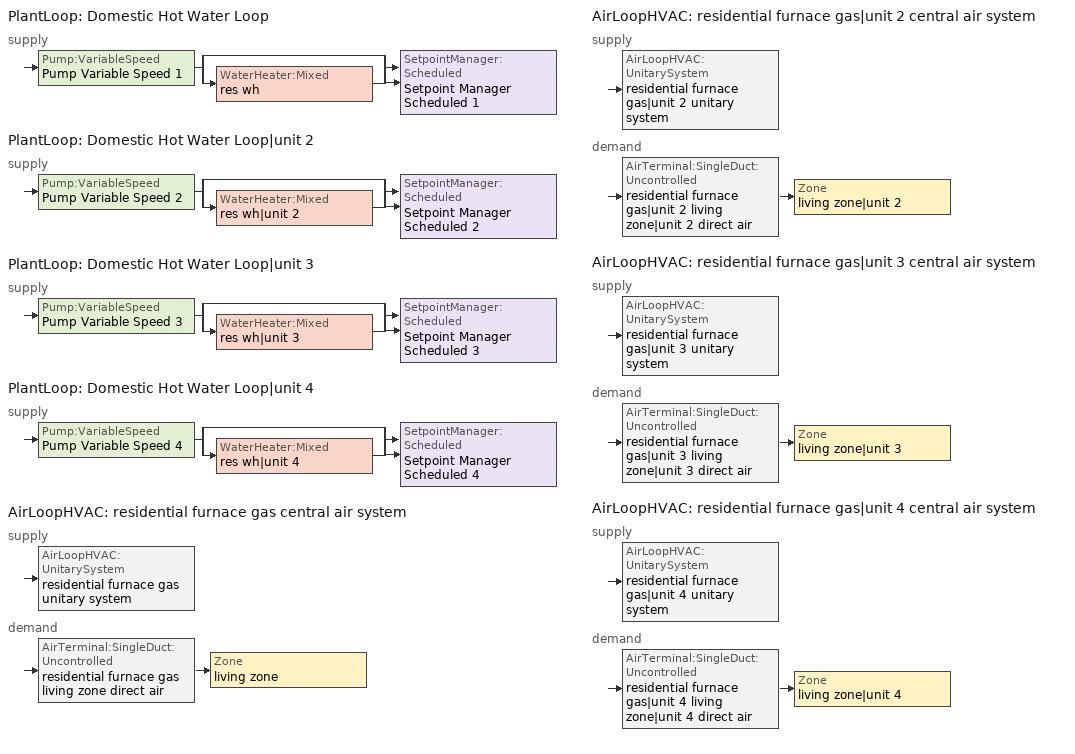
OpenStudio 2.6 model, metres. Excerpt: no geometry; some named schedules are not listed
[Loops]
PlantLoop 'Domestic Hot Water Loop'
 supply: Pump:VariableSpeed 'Pump Variable Speed 1' > split
  | bypass
  | WaterHeater:Mixed 'res wh'
  join > SetpointManager:Scheduled 'Setpoint Manager Scheduled 1'
PlantLoop 'Domestic Hot Water Loop|unit 2'
 supply: Pump:VariableSpeed 'Pump Variable Speed 2' > split
  | bypass
  | WaterHeater:Mixed 'res wh|unit 2'
  join > SetpointManager:Scheduled 'Setpoint Manager Scheduled 2'
PlantLoop 'Domestic Hot Water Loop|unit 3'
 supply: Pump:VariableSpeed 'Pump Variable Speed 3' > split
  | bypass
  | WaterHeater:Mixed 'res wh|unit 3'
  join > SetpointManager:Scheduled 'Setpoint Manager Scheduled 3'
PlantLoop 'Domestic Hot Water Loop|unit 4'
 supply: Pump:VariableSpeed 'Pump Variable Speed 4' > split
  | bypass
  | WaterHeater:Mixed 'res wh|unit 4'
  join > SetpointManager:Scheduled 'Setpoint Manager Scheduled 4'
AirLoopHVAC 'residential furnace gas central air system'
 supply: AirLoopHVAC:UnitarySystem 'residential furnace gas unitary system'
 demand: AirTerminal:SingleDuct:Uncontrolled 'residential furnace gas living zone direct air' > Zone 'living zone'
AirLoopHVAC 'residential furnace gas|unit 2 central air system'
 supply: AirLoopHVAC:UnitarySystem 'residential furnace gas|unit 2 unitary system'
 demand: AirTerminal:SingleDuct:Uncontrolled 'residential furnace gas|unit 2 living zone|unit 2 direct air' > Zone 'living zone|unit 2'
AirLoopHVAC 'residential furnace gas|unit 3 central air system'
 supply: AirLoopHVAC:UnitarySystem 'residential furnace gas|unit 3 unitary system'
 demand: AirTerminal:SingleDuct:Uncontrolled 'residential furnace gas|unit 3 living zone|unit 3 direct air' > Zone 'living zone|unit 3'
AirLoopHVAC 'residential furnace gas|unit 4 central air system'
 supply: AirLoopHVAC:UnitarySystem 'residential furnace gas|unit 4 unitary system'
 demand: AirTerminal:SingleDuct:Uncontrolled 'residential furnace gas|unit 4 living zone|unit 4 direct air' > Zone 'living zone|unit 4'
[Sizing:Zone] Zone Cooling Design Supply Air Temperature Input Method=SupplyAirTemperature; Zone Cooling Design Supply Air Temperature {C}=14; Zone Cooling Design Supply Air Temperature Difference {deltaC}=11.11; Zone Heating Design Supply Air Temperature Input Method=SupplyAirTemperature; Zone Heating Design Supply Air Temperature {C}=40; Zone Heating Design Supply Air Temperature Difference {deltaC}=11.11; Zone Cooling Design Supply Air Humidity Ratio {kg-H2O/kg-air}=0.0085; Zone Heating Design Supply Air Humidity Ratio {kg-H2O/kg-air}=0.008; Cooling Design Air Flow Method=DesignDay; Heating Design Air Flow Method=DesignDay; Account for Dedicated Outdoor Air System=No; Dedicated Outdoor Air System Control Strategy=NeutralSupplyAir; Dedicated Outdoor Air Low Setpoint Temperature for Design {C}=autosize; Dedicated Outdoor Air High Setpoint Temperature for Design {C}=autosize
living zone; living zone|unit 2; living zone|unit 3; living zone|unit 4; unfinished basement zone; unfinished attic zone; res ds_1 ret air zone; res ds_2 ret air zone; res ds_3 ret air zone; res ds_4 ret air zone
[Zone equipment]
living zone: residential room ac zone ptac, residential furnace gas living zone direct air
living zone|unit 2: residential room ac|unit 2 zone ptac, residential furnace gas|unit 2 living zone|unit 2 direct air
living zone|unit 3: residential room ac|unit 3 zone ptac, residential furnace gas|unit 3 living zone|unit 3 direct air
living zone|unit 4: residential room ac|unit 4 zone ptac, residential furnace gas|unit 4 living zone|unit 4 direct air
[PlantLoop] Glycol Concentration=0; Maximum Loop Flow Rate {m3/s}=0.01; Plant Loop Volume {m3}=0.003; Load Distribution Scheme=Optimal
Domestic Hot Water Loop; Domestic Hot Water Loop|unit 2; Domestic Hot Water Loop|unit 3; Domestic Hot Water Loop|unit 4
[Sizing:Plant] Loop Type=Heating; Design Loop Exit Temperature {C}=52.6667; Loop Design Temperature Difference {deltaC}=5.55556; Sizing Option=NonCoincident; Zone Timesteps in Averaging Window=1; Coincident Sizing Factor Mode=None
Domestic Hot Water Loop; Domestic Hot Water Loop|unit 2; Domestic Hot Water Loop|unit 3; Domestic Hot Water Loop|unit 4
[Pump:VariableSpeed] Rated Flow Rate {m3/s}=0.01; Rated Pump Head {Pa}=1; Rated Power Consumption {W}=0; Motor Efficiency=1; Fraction of Motor Inefficiencies to Fluid Stream=0; Coefficient 1 of the Part Load Performance Curve=0; Coefficient 2 of the Part Load Performance Curve=1; Coefficient 3 of the Part Load Performance Curve=0; Coefficient 4 of the Part Load Performance Curve=0; Pump Control Type=Intermittent; Skin Loss Radiative Fraction=0.5; Design Power Sizing Method=PowerPerFlowPerPressure; Design Electric Power per Unit Flow Rate {W/(m3/s)}=348701.1; Design Shaft Power per Unit Flow Rate per Unit Head {W-s/m3-Pa}=1.28205; Design Minimum Flow Rate Fraction=0
Pump Variable Speed 1; Pump Variable Speed 2; Pump Variable Speed 3; Pump Variable Speed 4
[SetpointManager:Scheduled] Control Variable=Temperature
Name | Schedule
Setpoint Manager Scheduled 1 | dhw temp
Setpoint Manager Scheduled 2 | dhw temp 1
Setpoint Manager Scheduled 3 | dhw temp 2
Setpoint Manager Scheduled 4 | dhw temp 3
[WaterHeater:Mixed] Tank Volume {m3}=0.107884; Deadband Temperature Difference {deltaC}=2; Maximum Temperature Limit {C}=99; Heater Control Type=Cycle; Heater Maximum Capacity {W}=11722.8; Heater Minimum Capacity {W}=0; Heater Fuel Type=NaturalGas; Heater Thermal Efficiency=0.773298; Off Cycle Parasitic Fuel Consumption Rate {W}=0; Off Cycle Parasitic Fuel Type=Electricity; Off Cycle Parasitic Heat Fraction to Tank=0; On Cycle Parasitic Fuel Consumption Rate {W}=0; On Cycle Parasitic Fuel Type=Electricity; On Cycle Parasitic Heat Fraction to Tank=0; Ambient Temperature Indicator=ThermalZone; Ambient Temperature Thermal Zone=unfinished basement zone; Off Cycle Loss Coefficient to Ambient Temperature {W/K}=4.15693; Off Cycle Loss Fraction to Thermal Zone=0.64; On Cycle Loss Coefficient to Ambient Temperature {W/K}=4.15693; On Cycle Loss Fraction to Thermal Zone=1; Use Side Effectiveness=1; Source Side Effectiveness=1; Use Side Design Flow Rate {m3/s}=autosize; Source Side Design Flow Rate {m3/s}=autosize; Indirect Water Heating Recovery Time {hr}=1.5; Source Side Flow Control Mode=IndirectHeatPrimarySetpoint
Name | Setpoint Temperature Schedule
res wh | WH Setpoint Temp
res wh|unit 2 | WH Setpoint Temp 1
res wh|unit 3 | WH Setpoint Temp 2
res wh|unit 4 | WH Setpoint Temp 3
[Coil:Cooling:DX:SingleSpeed] Availability Schedule=residential cooling season; Rated Total Cooling Capacity {W}=10550.6; Rated Sensible Heat Ratio=0.65; Rated COP {W/W}=2.4911; Rated Air Flow Rate {m3/s}=0.441743; Rated Evaporator Fan Power Per Volume Flow Rate {W/(m3/s)}=773.3; Condenser Type=AirCooled; Evaporative Condenser Effectiveness=0.9; Evaporative Condenser Air Flow Rate {m3/s}=Autosize; Evaporative Condenser Pump Rated Power Consumption {W}=Autosize; Crankcase Heater Capacity {W}=0; Maximum Outdoor Dry-Bulb Temperature for Crankcase Heater Operation {C}=10; Basin Heater Capacity {W/K}=0; Basin Heater Setpoint Temperature {C}=2
Name | Total Cooling Capacity Function of Temperature Curve | Total Cooling Capacity Function of Flow Fraction Curve | Energy Input Ratio Function of Temperature Curve | Energy Input Ratio Function of Flow Fraction Curve | Part Load Fraction Correlation Curve
residential room ac cooling coil | RoomAC-Cap-fT | RoomAC-Cap-fFF | RoomAC-EIR-fT | RoomAC-EIR-fFF | RoomAC-PLF-fPLR
residential room ac|unit 2 cooling coil | RoomAC-Cap-fT 1 | RoomAC-Cap-fFF 1 | RoomAC-EIR-fT 1 | RoomAC-EIR-fFF 1 | RoomAC-PLF-fPLR 1
residential room ac|unit 3 cooling coil | RoomAC-Cap-fT 2 | RoomAC-Cap-fFF 2 | RoomAC-EIR-fT 2 | RoomAC-EIR-fFF 2 | RoomAC-PLF-fPLR 2
residential room ac|unit 4 cooling coil | RoomAC-Cap-fT 3 | RoomAC-Cap-fFF 3 | RoomAC-EIR-fT 3 | RoomAC-EIR-fFF 3 | RoomAC-PLF-fPLR 3
[Fan:OnOff] Availability Schedule=Always On Discrete; Motor Efficiency=1
Name | Fan Efficiency | Pressure Rise {Pa} | Maximum Flow Rate {m3/s} | Motor In Airstream Fraction | Fan Power Ratio Function of Speed Ratio Curve | Fan Efficiency Ratio Function of Speed Ratio Curve
residential room ac supply fan | 1 | 0 | 0.0744628 | 0 | Fan On Off Power Curve | Fan On Off Efficiency Curve
residential room ac|unit 2 supply fan | 1 | 0 | 0.063755 | 0 | Fan On Off Power Curve 1 | Fan On Off Efficiency Curve 1
residential room ac|unit 3 supply fan | 1 | 0 | 0.063755 | 0 | Fan On Off Power Curve 2 | Fan On Off Efficiency Curve 2
residential room ac|unit 4 supply fan | 1 | 0 | 0.0723669 | 0 | Fan On Off Power Curve 3 | Fan On Off Efficiency Curve 3
residential furnace gas supply fan | 0.117562 | 124.55 | 1.04205 | 1 | Fan On Off Power Curve 4 | Fan On Off Efficiency Curve 4
residential furnace gas|unit 2 supply fan | 0.117562 | 124.55 | 1.04205 | 1 | Fan On Off Power Curve 5 | Fan On Off Efficiency Curve 5
residential furnace gas|unit 3 supply fan | 0.117562 | 124.55 | 1.04205 | 1 | Fan On Off Power Curve 6 | Fan On Off Efficiency Curve 6
residential furnace gas|unit 4 supply fan | 0.117562 | 124.55 | 1.04205 | 1 | Fan On Off Power Curve 7 | Fan On Off Efficiency Curve 7
[Coil:Heating:Electric] Availability Schedule=Always Off Discrete; Nominal Capacity {W}=0
residential room ac always off heating coil; residential room ac|unit 2 always off heating coil; residential room ac|unit 3 always off heating coil; residential room ac|unit 4 always off heating coil
[ZoneHVAC:PackagedTerminalAirConditioner] Availability Schedule=Always On Discrete; Supply Air Flow Rate During Heating Operation {m3/s}=1e-005; Supply Air Flow Rate When No Cooling or Heating is Needed {m3/s}=0; Outdoor Air Flow Rate During Cooling Operation {m3/s}=0; Outdoor Air Flow Rate During Heating Operation {m3/s}=0; Outdoor Air Flow Rate When No Cooling or Heating is Needed {m3/s}=0; Fan Placement=DrawThrough; Supply Air Fan Operating Mode Schedule=Always Off Discrete
Name | Supply Air Flow Rate During Cooling Operation {m3/s} | Supply Air Fan | Heating Coil | Cooling Coil
residential room ac zone ptac | 0.0744628 | residential room ac supply fan | residential room ac always off heating coil | residential room ac cooling coil
residential room ac|unit 2 zone ptac | 0.063755 | residential room ac|unit 2 supply fan | residential room ac|unit 2 always off heating coil | residential room ac|unit 2 cooling coil
residential room ac|unit 3 zone ptac | 0.063755 | residential room ac|unit 3 supply fan | residential room ac|unit 3 always off heating coil | residential room ac|unit 3 cooling coil
residential room ac|unit 4 zone ptac | 0.0723669 | residential room ac|unit 4 supply fan | residential room ac|unit 4 always off heating coil | residential room ac|unit 4 cooling coil
[Coil:Heating:Gas] Availability Schedule=residential heating season; Gas Burner Efficiency=0.8; Nominal Capacity {W}=29307.1; Parasitic Electric Load {W}=0; Parasitic Gas Load {W}=0; Fuel Type=NaturalGas
residential furnace gas heating coil; residential furnace gas|unit 2 heating coil; residential furnace gas|unit 3 heating coil; residential furnace gas|unit 4 heating coil
[AirLoopHVAC:UnitarySystem] Control Type=Load; Dehumidification Control Type=None; Availability Schedule=Always On Discrete; Fan Placement=BlowThrough; Supply Air Fan Operating Mode Schedule=Always Off Discrete; DX Heating Coil Sizing Ratio=1; Use DOAS DX Cooling Coil=No; DOAS DX Cooling Coil Leaving Minimum Air Temperature {C}=2; Latent Load Control=SensibleOnlyLoadControl; Supply Air Flow Rate Method During Cooling Operation=SupplyAirFlowRate; Supply Air Flow Rate During Cooling Operation {m3/s}=1e-005; Supply Air Flow Rate Method During Heating Operation=SupplyAirFlowRate; Supply Air Flow Rate During Heating Operation {m3/s}=1.04204; Supply Air Flow Rate When No Cooling or Heating is Required {m3/s}=0; Maximum Supply Air Temperature {C}=48.8889; Maximum Outdoor Dry-Bulb Temperature for Supplemental Heater Operation {C}=21; Maximum Cycling Rate {cycles/hr}=2.5; Heat Pump Time Constant {s}=60; Fraction of On-Cycle Power Use=0.01; Heat Pump Fan Delay Time {s}=60; Ancilliary On-Cycle Electric Power {W}=0; Ancilliary Off-Cycle Electric Power {W}=0
Name | Controlling Zone or Thermostat Location | Supply Fan | Heating Coil
residential furnace gas unitary system | living zone | residential furnace gas supply fan | residential furnace gas heating coil
residential furnace gas|unit 2 unitary system | living zone|unit 2 | residential furnace gas|unit 2 supply fan | residential furnace gas|unit 2 heating coil
residential furnace gas|unit 3 unitary system | living zone|unit 3 | residential furnace gas|unit 3 supply fan | residential furnace gas|unit 3 heating coil
residential furnace gas|unit 4 unitary system | living zone|unit 4 | residential furnace gas|unit 4 supply fan | residential furnace gas|unit 4 heating coil
[AirLoopHVAC] Availability Schedule=Always On Discrete; Design Supply Air Flow Rate {m3/s}=1.04204
residential furnace gas central air system; residential furnace gas|unit 2 central air system; residential furnace gas|unit 3 central air system; residential furnace gas|unit 4 central air system
[Sizing:System] Type of Load to Size On=Sensible; Design Outdoor Air Flow Rate {m3/s}=Autosize; Minimum System Air Flow Ratio=0.3; Preheat Design Temperature {C}=7; Preheat Design Humidity Ratio {kg-H2O/kg-Air}=0.008; Precool Design Temperature {C}=12.8; Precool Design Humidity Ratio {kg-H2O/kg-Air}=0.008; Central Cooling Design Supply Air Temperature {C}=12.8; Central Heating Design Supply Air Temperature {C}=16.7; Sizing Option=NonCoincident; 100% Outdoor Air in Cooling=Yes; 100% Outdoor Air in Heating=Yes; Central Cooling Design Supply Air Humidity Ratio {kg-H2O/kg-Air}=0.0085; Central Heating Design Supply Air Humidity Ratio {kg-H2O/kg-Air}=0.008; Cooling Design Air Flow Method=DesignDay; Cooling Design Air Flow Rate {m3/s}=0; Heating Design Air Flow Method=DesignDay; Heating Design Air Flow Rate {m3/s}=0; System Outdoor Air Method=ZoneSum; Zone Maximum Outdoor Air Fraction=1; Cooling Supply Air Flow Rate Per Floor Area {m3/s-m2}=0.00996765; Cooling Fraction of Autosized Cooling Supply Air Flow Rate=1; Cooling Supply Air Flow Rate Per Unit Cooling Capacity {m3/s-W}=3.94755e-05; Heating Supply Air Flow Rate Per Floor Area {m3/s-m2}=0.00996765; Heating Fraction of Autosized Heating Supply Air Flow Rate=1; Heating Fraction of Autosized Cooling Supply Air Flow Rate=1; Heating Supply Air Flow Rate Per Unit Heating Capacity {m3/s-W}=3.15882e-05; Cooling Design Capacity Method=CoolingDesignCapacity; Cooling Design Capacity {W}=autosize; Cooling Design Capacity Per Floor Area {W/m2}=234.7; Fraction of Autosized Cooling Design Capacity=1; Heating Design Capacity Method=HeatingDesignCapacity; Heating Design Capacity {W}=autosize; Heating Design Capacity Per Floor Area {W/m2}=157; Fraction of Autosized Heating Design Capacity=1; Central Cooling Capacity Control Method=OnOff
residential furnace gas central air system; residential furnace gas|unit 2 central air system; residential furnace gas|unit 3 central air system; residential furnace gas|unit 4 central air system
[AirTerminal:SingleDuct:Uncontrolled] Availability Schedule=Always On Discrete; Maximum Air Flow Rate {m3/s}=1.04204
residential furnace gas living zone direct air; residential furnace gas|unit 2 living zone|unit 2 direct air; residential furnace gas|unit 3 living zone|unit 3 direct air; residential furnace gas|unit 4 living zone|unit 4 direct air
[EnergyManagementSystem:Sensor]
Name | Output Variable or Output Meter | Output Variable or Output Meter Index Key
res_nv_pb_s | Site Outdoor Air Barometric Pressure
res_af_vw_s | Site Wind Speed
res_nv_wt_s | Site Outdoor Air Humidity Ratio
res_af_1_tin_s | Zone Mean Air Temperature | living zone
res_af_1_tt_s | Zone Outdoor Air Drybulb Temperature | living zone
res_nv_1_nva_s | Schedule Value | res nv_1 avail schedule
res_nv_1_sp_s | Schedule Value | res nv_1 temp schedule
res_ds_1_win_s | Zone Mean Air Humidity Ratio | living zone
res_ds_1_ah_mfr_s | System Node Mass Flow Rate | Node 61
res_ds_1_fan_rtf_s | Fan Runtime Fraction | residential furnace gas supply fan
res_ds_1_ah_vfr_s | System Node Current Density Volume Flow Rate | Node 61
res_ds_1_ah_tt_s | System Node Temperature | Node 61
res_ds_1_ra_t_s | System Node Temperature | Node 64
res_ds_1_ah_wt_s | System Node Humidity Ratio | Node 61
res_ds_1_ra_w_s | System Node Humidity Ratio | Node 64
res_ds_1_ah_t_s; res_ds_2_ah_t_s; res_ds_3_ah_t_s; res_ds_4_ah_t_s | Zone Air Temperature | unfinished basement zone
res_ds_1_ah_w_s; res_ds_2_ah_w_s; res_ds_3_ah_w_s; res_ds_4_ah_w_s | Zone Mean Air Humidity Ratio | unfinished basement zone
res_infil_1_range_sch_s | Schedule Value | res mv_1 range exhaust schedule
res_infil_1_bath_sch_s | Schedule Value | res mv_1 bath exhaust schedule
res_infil_1_wh_sch_s; res_infil_2_wh_sch_s; res_infil_3_wh_sch_s; res_infil_4_wh_sch_s | Schedule Value | Always On Discrete
res_af_2_tin_s | Zone Mean Air Temperature | living zone|unit 2
res_af_2_tt_s | Zone Outdoor Air Drybulb Temperature | living zone|unit 2
res_nv_2_nva_s | Schedule Value | res nv_2 avail schedule
res_nv_2_sp_s | Schedule Value | res nv_2 temp schedule
res_ds_2_win_s | Zone Mean Air Humidity Ratio | living zone|unit 2
res_ds_2_ah_mfr_s | System Node Mass Flow Rate | Node 67
res_ds_2_fan_rtf_s | Fan Runtime Fraction | residential furnace gas|unit 2 supply fan
res_ds_2_ah_vfr_s | System Node Current Density Volume Flow Rate | Node 67
res_ds_2_ah_tt_s | System Node Temperature | Node 67
res_ds_2_ra_t_s | System Node Temperature | Node 70
res_ds_2_ah_wt_s | System Node Humidity Ratio | Node 67
res_ds_2_ra_w_s | System Node Humidity Ratio | Node 70
res_infil_2_range_sch_s | Schedule Value | res mv_2 range exhaust schedule
res_infil_2_bath_sch_s | Schedule Value | res mv_2 bath exhaust schedule
res_af_3_tin_s | Zone Mean Air Temperature | living zone|unit 3
res_af_3_tt_s | Zone Outdoor Air Drybulb Temperature | living zone|unit 3
res_nv_3_nva_s | Schedule Value | res nv_3 avail schedule
res_nv_3_sp_s | Schedule Value | res nv_3 temp schedule
res_ds_3_win_s | Zone Mean Air Humidity Ratio | living zone|unit 3
res_ds_3_ah_mfr_s | System Node Mass Flow Rate | Node 73
res_ds_3_fan_rtf_s | Fan Runtime Fraction | residential furnace gas|unit 3 supply fan
res_ds_3_ah_vfr_s | System Node Current Density Volume Flow Rate | Node 73
res_ds_3_ah_tt_s | System Node Temperature | Node 73
res_ds_3_ra_t_s | System Node Temperature | Node 76
res_ds_3_ah_wt_s | System Node Humidity Ratio | Node 73
res_ds_3_ra_w_s | System Node Humidity Ratio | Node 76
res_infil_3_range_sch_s | Schedule Value | res mv_3 range exhaust schedule
res_infil_3_bath_sch_s | Schedule Value | res mv_3 bath exhaust schedule
res_af_4_tin_s | Zone Mean Air Temperature | living zone|unit 4
res_af_4_tt_s | Zone Outdoor Air Drybulb Temperature | living zone|unit 4
res_nv_4_nva_s | Schedule Value | res nv_4 avail schedule
res_nv_4_sp_s | Schedule Value | res nv_4 temp schedule
res_ds_4_win_s | Zone Mean Air Humidity Ratio | living zone|unit 4
res_ds_4_ah_mfr_s | System Node Mass Flow Rate | Node 79
res_ds_4_fan_rtf_s | Fan Runtime Fraction | residential furnace gas|unit 4 supply fan
res_ds_4_ah_vfr_s | System Node Current Density Volume Flow Rate | Node 79
res_ds_4_ah_tt_s | System Node Temperature | Node 79
res_ds_4_ra_t_s | System Node Temperature | Node 82
res_ds_4_ah_wt_s | System Node Humidity Ratio | Node 79
res_ds_4_ra_w_s | System Node Humidity Ratio | Node 82
res_infil_4_range_sch_s | Schedule Value | res mv_4 range exhaust schedule
res_infil_4_bath_sch_s | Schedule Value | res mv_4 bath exhaust schedule
[EnergyManagementSystem:Actuator]
Name | Actuated Component | Actuated Component Type | Actuated Component Control Type
res_nv_1_flow_act | res nv_1 flow | Zone Infiltration | Air Exchange Flow Rate
res_ds_1_sup_s_lk_to_lv_equip_act | res ds_1 sup s lk to lv equip | OtherEquipment | Power Level
res_ds_1_sup_lat_lk_to_lv_equip_act | res ds_1 sup lat lk to lv equip | OtherEquipment | Power Level
res_ds_1_sup_d_cn_to_lv_equip_act | res ds_1 sup d cn to lv equip | OtherEquipment | Power Level
res_ds_1_sup_d_cn_to_ah_equip_act | res ds_1 sup d cn to ah equip | OtherEquipment | Power Level
res_ds_1_ret_d_cn_to_pl_equip_act | res ds_1 ret d cn to pl equip | OtherEquipment | Power Level
res_ds_1_ret_d_cn_to_ah_equip_act | res ds_1 ret d cn to ah equip | OtherEquipment | Power Level
res_ds_1_sup_s_lk_to_ah_equip_act | res ds_1 sup s lk to ah equip | OtherEquipment | Power Level
res_ds_1_sup_lat_lk_to_ah_equip_act | res ds_1 sup lat lk to ah equip | OtherEquipment | Power Level
res_ds_1_ret_s_lk_equip_act | res ds_1 ret s lk equip | OtherEquipment | Power Level
res_ds_1_ret_lat_lk_equip_act | res ds_1 ret lat lk equip | OtherEquipment | Power Level
res_ds_1_ah_to_liv_mix_act | res ds_1 ah to liv mix | ZoneMixing | Air Exchange Flow Rate
res_ds_1_liv_to_ah_mix_act | res ds_1 liv to ah mix | ZoneMixing | Air Exchange Flow Rate
res_infil_1_house_fan_act | res infil_1 house fan | ElectricEquipment | Electric Power Level
res_infil_1_range_fan_act | res infil_1 range fan | ElectricEquipment | Electric Power Level
res_infil_1_bath_fan_act | res infil_1 bath fan | ElectricEquipment | Electric Power Level
res_infil_1_flow_act | res infil_1 flow | Zone Infiltration | Air Exchange Flow Rate
res_nv_2_flow_act | res nv_2 flow | Zone Infiltration | Air Exchange Flow Rate
res_ds_2_sup_s_lk_to_lv_equip_act | res ds_2 sup s lk to lv equip | OtherEquipment | Power Level
res_ds_2_sup_lat_lk_to_lv_equip_act | res ds_2 sup lat lk to lv equip | OtherEquipment | Power Level
res_ds_2_sup_d_cn_to_lv_equip_act | res ds_2 sup d cn to lv equip | OtherEquipment | Power Level
res_ds_2_sup_d_cn_to_ah_equip_act | res ds_2 sup d cn to ah equip | OtherEquipment | Power Level
res_ds_2_ret_d_cn_to_pl_equip_act | res ds_2 ret d cn to pl equip | OtherEquipment | Power Level
res_ds_2_ret_d_cn_to_ah_equip_act | res ds_2 ret d cn to ah equip | OtherEquipment | Power Level
res_ds_2_sup_s_lk_to_ah_equip_act | res ds_2 sup s lk to ah equip | OtherEquipment | Power Level
res_ds_2_sup_lat_lk_to_ah_equip_act | res ds_2 sup lat lk to ah equip | OtherEquipment | Power Level
res_ds_2_ret_s_lk_equip_act | res ds_2 ret s lk equip | OtherEquipment | Power Level
res_ds_2_ret_lat_lk_equip_act | res ds_2 ret lat lk equip | OtherEquipment | Power Level
res_ds_2_ah_to_liv_mix_act | res ds_2 ah to liv mix | ZoneMixing | Air Exchange Flow Rate
res_ds_2_liv_to_ah_mix_act | res ds_2 liv to ah mix | ZoneMixing | Air Exchange Flow Rate
res_infil_2_house_fan_act | res infil_2 house fan | ElectricEquipment | Electric Power Level
res_infil_2_range_fan_act | res infil_2 range fan | ElectricEquipment | Electric Power Level
res_infil_2_bath_fan_act | res infil_2 bath fan | ElectricEquipment | Electric Power Level
res_infil_2_flow_act | res infil_2 flow | Zone Infiltration | Air Exchange Flow Rate
res_nv_3_flow_act | res nv_3 flow | Zone Infiltration | Air Exchange Flow Rate
res_ds_3_sup_s_lk_to_lv_equip_act | res ds_3 sup s lk to lv equip | OtherEquipment | Power Level
res_ds_3_sup_lat_lk_to_lv_equip_act | res ds_3 sup lat lk to lv equip | OtherEquipment | Power Level
res_ds_3_sup_d_cn_to_lv_equip_act | res ds_3 sup d cn to lv equip | OtherEquipment | Power Level
res_ds_3_sup_d_cn_to_ah_equip_act | res ds_3 sup d cn to ah equip | OtherEquipment | Power Level
res_ds_3_ret_d_cn_to_pl_equip_act | res ds_3 ret d cn to pl equip | OtherEquipment | Power Level
res_ds_3_ret_d_cn_to_ah_equip_act | res ds_3 ret d cn to ah equip | OtherEquipment | Power Level
res_ds_3_sup_s_lk_to_ah_equip_act | res ds_3 sup s lk to ah equip | OtherEquipment | Power Level
res_ds_3_sup_lat_lk_to_ah_equip_act | res ds_3 sup lat lk to ah equip | OtherEquipment | Power Level
res_ds_3_ret_s_lk_equip_act | res ds_3 ret s lk equip | OtherEquipment | Power Level
res_ds_3_ret_lat_lk_equip_act | res ds_3 ret lat lk equip | OtherEquipment | Power Level
res_ds_3_ah_to_liv_mix_act | res ds_3 ah to liv mix | ZoneMixing | Air Exchange Flow Rate
res_ds_3_liv_to_ah_mix_act | res ds_3 liv to ah mix | ZoneMixing | Air Exchange Flow Rate
res_infil_3_house_fan_act | res infil_3 house fan | ElectricEquipment | Electric Power Level
res_infil_3_range_fan_act | res infil_3 range fan | ElectricEquipment | Electric Power Level
res_infil_3_bath_fan_act | res infil_3 bath fan | ElectricEquipment | Electric Power Level
res_infil_3_flow_act | res infil_3 flow | Zone Infiltration | Air Exchange Flow Rate
res_nv_4_flow_act | res nv_4 flow | Zone Infiltration | Air Exchange Flow Rate
res_ds_4_sup_s_lk_to_lv_equip_act | res ds_4 sup s lk to lv equip | OtherEquipment | Power Level
res_ds_4_sup_lat_lk_to_lv_equip_act | res ds_4 sup lat lk to lv equip | OtherEquipment | Power Level
res_ds_4_sup_d_cn_to_lv_equip_act | res ds_4 sup d cn to lv equip | OtherEquipment | Power Level
res_ds_4_sup_d_cn_to_ah_equip_act | res ds_4 sup d cn to ah equip | OtherEquipment | Power Level
res_ds_4_ret_d_cn_to_pl_equip_act | res ds_4 ret d cn to pl equip | OtherEquipment | Power Level
res_ds_4_ret_d_cn_to_ah_equip_act | res ds_4 ret d cn to ah equip | OtherEquipment | Power Level
res_ds_4_sup_s_lk_to_ah_equip_act | res ds_4 sup s lk to ah equip | OtherEquipment | Power Level
res_ds_4_sup_lat_lk_to_ah_equip_act | res ds_4 sup lat lk to ah equip | OtherEquipment | Power Level
res_ds_4_ret_s_lk_equip_act | res ds_4 ret s lk equip | OtherEquipment | Power Level
res_ds_4_ret_lat_lk_equip_act | res ds_4 ret lat lk equip | OtherEquipment | Power Level
res_ds_4_ah_to_liv_mix_act | res ds_4 ah to liv mix | ZoneMixing | Air Exchange Flow Rate
res_ds_4_liv_to_ah_mix_act | res ds_4 liv to ah mix | ZoneMixing | Air Exchange Flow Rate
res_infil_4_house_fan_act | res infil_4 house fan | ElectricEquipment | Electric Power Level
res_infil_4_range_fan_act | res infil_4 range fan | ElectricEquipment | Electric Power Level
res_infil_4_bath_fan_act | res infil_4 bath fan | ElectricEquipment | Electric Power Level
res_infil_4_flow_act | res infil_4 flow | Zone Infiltration | Air Exchange Flow Rate
[EnergyManagementSystem:Program]
res_nv_1_program: Set Tdiff = res_af_1_tin_s-res_af_1_tt_s; Set dT = (@Abs Tdiff); Set pt = (@RhFnTdbWPb res_af_1_tt_s res_nv_wt_s res_nv_pb_s); Set NVA = 4584.793685048608; Set Cs = 0.00017926040778923255; Set Cw = 8.70903777141566e-05; Set MNV = 0.6292632575999998; Set MHR = 0.0115; Set MRH = 0.7; Set temp1 = (res_nv_1_nva_s*NVA); Set SGNV = temp1*((((Cs*dT)+(Cw*(res_af_vw_s^2)))^0.5)/1000); If (res_nv_wt_s<MHR) && (pt<MRH) && (res_af_1_tin_s>res_nv_1_sp_s); Set temp2 = (res_af_1_tin_s-res_nv_1_sp_s); Set NVadj1 = temp2/(res_af_1_tin_s-res_af_1_tt_s); Set NVadj2 = (@Min NVadj1 1); Set NVadj3 = (@Max NVadj2 0); Set NVadj = SGNV*NVadj3; Set res_nv_1_flow_act = (@Min NVadj MNV); Else; Set res_nv_1_flow_act = 0; EndIf
res_ds_1_program: Set res_ds_1_ah_mfr = res_ds_1_ah_mfr_s; Set res_ds_1_fan_rtf = res_ds_1_fan_rtf_s; Set res_ds_1_ah_vfr = res_ds_1_ah_vfr_s; Set res_ds_1_ah_tt = res_ds_1_ah_tt_s; Set res_ds_1_ah_wt = res_ds_1_ah_wt_s; Set res_ds_1_ra_t = res_ds_1_ra_t_s; Set res_ds_1_ra_w = res_ds_1_ra_w_s; Set res_ds_1_ah_t = res_ds_1_ah_t_s; Set res_ds_1_ah_w = res_ds_1_ah_w_s; Run res_ds_1_lk_subrout; Set res_ds_1_sup_s_lk_to_lv_equip_act = res_ds_1_sup_s_lk_to_lv; Set res_ds_1_sup_lat_lk_to_lv_equip_act = res_ds_1_sup_lat_lk_to_lv; Set res_ds_1_sup_d_cn_to_lv_equip_act = res_ds_1_sup_d_cn_to_lv; Set res_ds_1_sup_d_cn_to_ah_equip_act = res_ds_1_sup_d_cn_to_ah; Set res_ds_1_sup_s_lk_to_ah_equip_act = res_ds_1_sup_s_lk_to_ah; Set res_ds_1_sup_lat_lk_to_ah_equip_act = res_ds_1_sup_lat_lk_to_ah; Set res_ds_1_ret_s_lk_equip_act = res_ds_1_ret_s_lk; Set res_ds_1_ret_lat_lk_equip_act = res_ds_1_ret_lat_lk; Set res_ds_1_ret_d_cn_to_pl_equip_act = res_ds_1_ret_d_cn_to_pl; Set res_ds_1_ret_d_cn_to_ah_equip_act = res_ds_1_ret_d_cn_to_ah; Set res_ds_1_liv_to_ah_mix_act = res_ds_1_ah_to_liv; Set res_ds_1_liv_to_ah_mix_act = res_ds_1_liv_to_ah
res_infil_1_program: Set p_m = 0.14; Set p_s = 0.22; Set s_m = 270; Set s_s = 370; Set z_m = 9.99744; Set z_s = 4.8768; Set f_t = (((s_m/z_m)^p_m)*((z_s/s_s)^p_s)); Set Tdiff = res_af_1_tin_s-res_af_1_tt_s; Set dT = @Abs Tdiff; Set c = 0.0228; Set Cs = 0.0749; Set Cw = 0.1406; Set n = 0.67; Set sft = (f_t*0.5); Set temp1 = ((c*Cw)*((sft*res_af_vw_s)^(2*n)))^2; Set Qn = (((c*Cs*(dT^n))^2)+temp1)^0.5; Set Tdiff = res_af_1_tin_s-res_af_1_tt_s; Set dT = @Abs Tdiff; Set QWHV = res_infil_1_wh_sch_s*0.0165; Set Qrange = res_infil_1_range_sch_s*0.0472; Set Qdryer = 0.0; Set Qbath = res_infil_1_bath_sch_s*0.0354; Set QhpwhOut = 0; Set QhpwhIn = 0; Set QductsOut = res_ds_1_lk_ret_fan_equiv; Set QductsIn = res_ds_1_lk_sup_fan_equiv; Set Qout = QWHV+Qrange+Qbath+Qdryer+QhpwhOut+QductsOut; Set Qin = QhpwhIn+QductsIn; Set Qu = (@Abs (Qout-Qin)); Set Qb = (@Min Qout Qin); Set faneff_wh = 0.9438948864000002; Set res_infil_1_house_fan_act = (QWHV*300)/faneff_wh; Set faneff_sp = 0.4719474432000001; Set res_infil_1_range_fan_act = (Qrange*300)/faneff_sp; Set res_infil_1_bath_fan_act = (Qbath*300)/faneff_sp; Set Q_acctd_for_elsewhere = QhpwhOut+QhpwhIn+QductsOut+QductsIn; Set res_infil_1_flow_act = (((Qu^2)+(Qn^2))^0.5)-Q_acctd_for_elsewhere; Set res_infil_1_flow_act = (@Max res_infil_1_flow_act 0)
res_nv_2_program: Set Tdiff = res_af_2_tin_s-res_af_2_tt_s; Set dT = (@Abs Tdiff); Set pt = (@RhFnTdbWPb res_af_2_tt_s res_nv_wt_s res_nv_pb_s); Set NVA = 2337.1686753986064; Set Cs = 0.00017926040778923255; Set Cw = 8.70903777141566e-05; Set MNV = 0.6292632575999998; Set MHR = 0.0115; Set MRH = 0.7; Set temp1 = (res_nv_2_nva_s*NVA); Set SGNV = temp1*((((Cs*dT)+(Cw*(res_af_vw_s^2)))^0.5)/1000); If (res_nv_wt_s<MHR) && (pt<MRH) && (res_af_2_tin_s>res_nv_2_sp_s); Set temp2 = (res_af_2_tin_s-res_nv_2_sp_s); Set NVadj1 = temp2/(res_af_2_tin_s-res_af_2_tt_s); Set NVadj2 = (@Min NVadj1 1); Set NVadj3 = (@Max NVadj2 0); Set NVadj = SGNV*NVadj3; Set res_nv_2_flow_act = (@Min NVadj MNV); Else; Set res_nv_2_flow_act = 0; EndIf
res_ds_2_program: Set res_ds_2_ah_mfr = res_ds_2_ah_mfr_s; Set res_ds_2_fan_rtf = res_ds_2_fan_rtf_s; Set res_ds_2_ah_vfr = res_ds_2_ah_vfr_s; Set res_ds_2_ah_tt = res_ds_2_ah_tt_s; Set res_ds_2_ah_wt = res_ds_2_ah_wt_s; Set res_ds_2_ra_t = res_ds_2_ra_t_s; Set res_ds_2_ra_w = res_ds_2_ra_w_s; Set res_ds_2_ah_t = res_ds_2_ah_t_s; Set res_ds_2_ah_w = res_ds_2_ah_w_s; Run res_ds_2_lk_subrout; Set res_ds_2_sup_s_lk_to_lv_equip_act = res_ds_2_sup_s_lk_to_lv; Set res_ds_2_sup_lat_lk_to_lv_equip_act = res_ds_2_sup_lat_lk_to_lv; Set res_ds_2_sup_d_cn_to_lv_equip_act = res_ds_2_sup_d_cn_to_lv; Set res_ds_2_sup_d_cn_to_ah_equip_act = res_ds_2_sup_d_cn_to_ah; Set res_ds_2_sup_s_lk_to_ah_equip_act = res_ds_2_sup_s_lk_to_ah; Set res_ds_2_sup_lat_lk_to_ah_equip_act = res_ds_2_sup_lat_lk_to_ah; Set res_ds_2_ret_s_lk_equip_act = res_ds_2_ret_s_lk; Set res_ds_2_ret_lat_lk_equip_act = res_ds_2_ret_lat_lk; Set res_ds_2_ret_d_cn_to_pl_equip_act = res_ds_2_ret_d_cn_to_pl; Set res_ds_2_ret_d_cn_to_ah_equip_act = res_ds_2_ret_d_cn_to_ah; Set res_ds_2_liv_to_ah_mix_act = res_ds_2_ah_to_liv; Set res_ds_2_liv_to_ah_mix_act = res_ds_2_liv_to_ah
res_infil_2_program: Set p_m = 0.14; Set p_s = 0.22; Set s_m = 270; Set s_s = 370; Set z_m = 9.99744; Set z_s = 4.8768; Set f_t = (((s_m/z_m)^p_m)*((z_s/s_s)^p_s)); Set Tdiff = res_af_2_tin_s-res_af_2_tt_s; Set dT = @Abs Tdiff; Set c = 0.012; Set Cs = 0.0749; Set Cw = 0.1406; Set n = 0.67; Set sft = (f_t*0.5); Set temp1 = ((c*Cw)*((sft*res_af_vw_s)^(2*n)))^2; Set Qn = (((c*Cs*(dT^n))^2)+temp1)^0.5; Set Tdiff = res_af_2_tin_s-res_af_2_tt_s; Set dT = @Abs Tdiff; Set QWHV = res_infil_2_wh_sch_s*0.0165; Set Qrange = res_infil_2_range_sch_s*0.0472; Set Qdryer = 0.0; Set Qbath = res_infil_2_bath_sch_s*0.0354; Set QhpwhOut = 0; Set QhpwhIn = 0; Set QductsOut = res_ds_2_lk_ret_fan_equiv; Set QductsIn = res_ds_2_lk_sup_fan_equiv; Set Qout = QWHV+Qrange+Qbath+Qdryer+QhpwhOut+QductsOut; Set Qin = QhpwhIn+QductsIn; Set Qu = (@Abs (Qout-Qin)); Set Qb = (@Min Qout Qin); Set faneff_wh = 0.9438948864000002; Set res_infil_2_house_fan_act = (QWHV*300)/faneff_wh; Set faneff_sp = 0.4719474432000001; Set res_infil_2_range_fan_act = (Qrange*300)/faneff_sp; Set res_infil_2_bath_fan_act = (Qbath*300)/faneff_sp; Set Q_acctd_for_elsewhere = QhpwhOut+QhpwhIn+QductsOut+QductsIn; Set res_infil_2_flow_act = (((Qu^2)+(Qn^2))^0.5)-Q_acctd_for_elsewhere; Set res_infil_2_flow_act = (@Max res_infil_2_flow_act 0)
res_nv_3_program: Set Tdiff = res_af_3_tin_s-res_af_3_tt_s; Set dT = (@Abs Tdiff); Set pt = (@RhFnTdbWPb res_af_3_tt_s res_nv_wt_s res_nv_pb_s); Set NVA = 2337.1686753986028; Set Cs = 0.00017926040778923255; Set Cw = 8.70903777141566e-05; Set MNV = 0.6292632576000032; Set MHR = 0.0115; Set MRH = 0.7; Set temp1 = (res_nv_3_nva_s*NVA); Set SGNV = temp1*((((Cs*dT)+(Cw*(res_af_vw_s^2)))^0.5)/1000); If (res_nv_wt_s<MHR) && (pt<MRH) && (res_af_3_tin_s>res_nv_3_sp_s); Set temp2 = (res_af_3_tin_s-res_nv_3_sp_s); Set NVadj1 = temp2/(res_af_3_tin_s-res_af_3_tt_s); Set NVadj2 = (@Min NVadj1 1); Set NVadj3 = (@Max NVadj2 0); Set NVadj = SGNV*NVadj3; Set res_nv_3_flow_act = (@Min NVadj MNV); Else; Set res_nv_3_flow_act = 0; EndIf
res_ds_3_program: Set res_ds_3_ah_mfr = res_ds_3_ah_mfr_s; Set res_ds_3_fan_rtf = res_ds_3_fan_rtf_s; Set res_ds_3_ah_vfr = res_ds_3_ah_vfr_s; Set res_ds_3_ah_tt = res_ds_3_ah_tt_s; Set res_ds_3_ah_wt = res_ds_3_ah_wt_s; Set res_ds_3_ra_t = res_ds_3_ra_t_s; Set res_ds_3_ra_w = res_ds_3_ra_w_s; Set res_ds_3_ah_t = res_ds_3_ah_t_s; Set res_ds_3_ah_w = res_ds_3_ah_w_s; Run res_ds_3_lk_subrout; Set res_ds_3_sup_s_lk_to_lv_equip_act = res_ds_3_sup_s_lk_to_lv; Set res_ds_3_sup_lat_lk_to_lv_equip_act = res_ds_3_sup_lat_lk_to_lv; Set res_ds_3_sup_d_cn_to_lv_equip_act = res_ds_3_sup_d_cn_to_lv; Set res_ds_3_sup_d_cn_to_ah_equip_act = res_ds_3_sup_d_cn_to_ah; Set res_ds_3_sup_s_lk_to_ah_equip_act = res_ds_3_sup_s_lk_to_ah; Set res_ds_3_sup_lat_lk_to_ah_equip_act = res_ds_3_sup_lat_lk_to_ah; Set res_ds_3_ret_s_lk_equip_act = res_ds_3_ret_s_lk; Set res_ds_3_ret_lat_lk_equip_act = res_ds_3_ret_lat_lk; Set res_ds_3_ret_d_cn_to_pl_equip_act = res_ds_3_ret_d_cn_to_pl; Set res_ds_3_ret_d_cn_to_ah_equip_act = res_ds_3_ret_d_cn_to_ah; Set res_ds_3_liv_to_ah_mix_act = res_ds_3_ah_to_liv; Set res_ds_3_liv_to_ah_mix_act = res_ds_3_liv_to_ah
res_infil_3_program: Set p_m = 0.14; Set p_s = 0.22; Set s_m = 270; Set s_s = 370; Set z_m = 9.99744; Set z_s = 4.8768; Set f_t = (((s_m/z_m)^p_m)*((z_s/s_s)^p_s)); Set Tdiff = res_af_3_tin_s-res_af_3_tt_s; Set dT = @Abs Tdiff; Set c = 0.012; Set Cs = 0.0749; Set Cw = 0.1406; Set n = 0.67; Set sft = (f_t*0.5); Set temp1 = ((c*Cw)*((sft*res_af_vw_s)^(2*n)))^2; Set Qn = (((c*Cs*(dT^n))^2)+temp1)^0.5; Set Tdiff = res_af_3_tin_s-res_af_3_tt_s; Set dT = @Abs Tdiff; Set QWHV = res_infil_3_wh_sch_s*0.0165; Set Qrange = res_infil_3_range_sch_s*0.0472; Set Qdryer = 0.0; Set Qbath = res_infil_3_bath_sch_s*0.0354; Set QhpwhOut = 0; Set QhpwhIn = 0; Set QductsOut = res_ds_3_lk_ret_fan_equiv; Set QductsIn = res_ds_3_lk_sup_fan_equiv; Set Qout = QWHV+Qrange+Qbath+Qdryer+QhpwhOut+QductsOut; Set Qin = QhpwhIn+QductsIn; Set Qu = (@Abs (Qout-Qin)); Set Qb = (@Min Qout Qin); Set faneff_wh = 0.9438948864000002; Set res_infil_3_house_fan_act = (QWHV*300)/faneff_wh; Set faneff_sp = 0.4719474432000001; Set res_infil_3_range_fan_act = (Qrange*300)/faneff_sp; Set res_infil_3_bath_fan_act = (Qbath*300)/faneff_sp; Set Q_acctd_for_elsewhere = QhpwhOut+QhpwhIn+QductsOut+QductsIn; Set res_infil_3_flow_act = (((Qu^2)+(Qn^2))^0.5)-Q_acctd_for_elsewhere; Set res_infil_3_flow_act = (@Max res_infil_3_flow_act 0)
res_nv_4_program: Set Tdiff = res_af_4_tin_s-res_af_4_tt_s; Set dT = (@Abs Tdiff); Set pt = (@RhFnTdbWPb res_af_4_tt_s res_nv_wt_s res_nv_pb_s); Set NVA = 4584.793685048653; Set Cs = 0.00017926040778923255; Set Cw = 8.70903777141566e-05; Set MNV = 0.6292632575999891; Set MHR = 0.0115; Set MRH = 0.7; Set temp1 = (res_nv_4_nva_s*NVA); Set SGNV = temp1*((((Cs*dT)+(Cw*(res_af_vw_s^2)))^0.5)/1000); If (res_nv_wt_s<MHR) && (pt<MRH) && (res_af_4_tin_s>res_nv_4_sp_s); Set temp2 = (res_af_4_tin_s-res_nv_4_sp_s); Set NVadj1 = temp2/(res_af_4_tin_s-res_af_4_tt_s); Set NVadj2 = (@Min NVadj1 1); Set NVadj3 = (@Max NVadj2 0); Set NVadj = SGNV*NVadj3; Set res_nv_4_flow_act = (@Min NVadj MNV); Else; Set res_nv_4_flow_act = 0; EndIf
res_ds_4_program: Set res_ds_4_ah_mfr = res_ds_4_ah_mfr_s; Set res_ds_4_fan_rtf = res_ds_4_fan_rtf_s; Set res_ds_4_ah_vfr = res_ds_4_ah_vfr_s; Set res_ds_4_ah_tt = res_ds_4_ah_tt_s; Set res_ds_4_ah_wt = res_ds_4_ah_wt_s; Set res_ds_4_ra_t = res_ds_4_ra_t_s; Set res_ds_4_ra_w = res_ds_4_ra_w_s; Set res_ds_4_ah_t = res_ds_4_ah_t_s; Set res_ds_4_ah_w = res_ds_4_ah_w_s; Run res_ds_4_lk_subrout; Set res_ds_4_sup_s_lk_to_lv_equip_act = res_ds_4_sup_s_lk_to_lv; Set res_ds_4_sup_lat_lk_to_lv_equip_act = res_ds_4_sup_lat_lk_to_lv; Set res_ds_4_sup_d_cn_to_lv_equip_act = res_ds_4_sup_d_cn_to_lv; Set res_ds_4_sup_d_cn_to_ah_equip_act = res_ds_4_sup_d_cn_to_ah; Set res_ds_4_sup_s_lk_to_ah_equip_act = res_ds_4_sup_s_lk_to_ah; Set res_ds_4_sup_lat_lk_to_ah_equip_act = res_ds_4_sup_lat_lk_to_ah; Set res_ds_4_ret_s_lk_equip_act = res_ds_4_ret_s_lk; Set res_ds_4_ret_lat_lk_equip_act = res_ds_4_ret_lat_lk; Set res_ds_4_ret_d_cn_to_pl_equip_act = res_ds_4_ret_d_cn_to_pl; Set res_ds_4_ret_d_cn_to_ah_equip_act = res_ds_4_ret_d_cn_to_ah; Set res_ds_4_liv_to_ah_mix_act = res_ds_4_ah_to_liv; Set res_ds_4_liv_to_ah_mix_act = res_ds_4_liv_to_ah
res_infil_4_program: Set p_m = 0.14; Set p_s = 0.22; Set s_m = 270; Set s_s = 370; Set z_m = 9.99744; Set z_s = 4.8768; Set f_t = (((s_m/z_m)^p_m)*((z_s/s_s)^p_s)); Set Tdiff = res_af_4_tin_s-res_af_4_tt_s; Set dT = @Abs Tdiff; Set c = 0.0228; Set Cs = 0.0749; Set Cw = 0.1406; Set n = 0.67; Set sft = (f_t*0.5); Set temp1 = ((c*Cw)*((sft*res_af_vw_s)^(2*n)))^2; Set Qn = (((c*Cs*(dT^n))^2)+temp1)^0.5; Set Tdiff = res_af_4_tin_s-res_af_4_tt_s; Set dT = @Abs Tdiff; Set QWHV = res_infil_4_wh_sch_s*0.0165; Set Qrange = res_infil_4_range_sch_s*0.0472; Set Qdryer = 0.0; Set Qbath = res_infil_4_bath_sch_s*0.0354; Set QhpwhOut = 0; Set QhpwhIn = 0; Set QductsOut = res_ds_4_lk_ret_fan_equiv; Set QductsIn = res_ds_4_lk_sup_fan_equiv; Set Qout = QWHV+Qrange+Qbath+Qdryer+QhpwhOut+QductsOut; Set Qin = QhpwhIn+QductsIn; Set Qu = (@Abs (Qout-Qin)); Set Qb = (@Min Qout Qin); Set faneff_wh = 0.9438948864000002; Set res_infil_4_house_fan_act = (QWHV*300)/faneff_wh; Set faneff_sp = 0.4719474432000001; Set res_infil_4_range_fan_act = (Qrange*300)/faneff_sp; Set res_infil_4_bath_fan_act = (Qbath*300)/faneff_sp; Set Q_acctd_for_elsewhere = QhpwhOut+QhpwhIn+QductsOut+QductsIn; Set res_infil_4_flow_act = (((Qu^2)+(Qn^2))^0.5)-Q_acctd_for_elsewhere; Set res_infil_4_flow_act = (@Max res_infil_4_flow_act 0)
[AirLoopHVAC:ReturnPlenum]
Name | ThermalZone
Air Loop HVAC Return Plenum 1 | res ds_1 ret air zone
Air Loop HVAC Return Plenum 2 | res ds_2 ret air zone
Air Loop HVAC Return Plenum 3 | res ds_3 ret air zone
Air Loop HVAC Return Plenum 4 | res ds_4 ret air zone
[EnergyManagementSystem:Subroutine]
res_ds_1_lk_subrout: Set f_sup = 0.13696338696303695; Set f_ret = 0.10009990009990012; Set f_OA = 1.0e-06; Set oafrate = f_OA * res_ds_1_ah_vfr; Set suplkfrate = f_sup * res_ds_1_ah_vfr; Set retlkfrate = f_ret * res_ds_1_ah_vfr; Set res_ds_1_ah_to_liv = (@Abs (suplkfrate-retlkfrate-oafrate)); Set res_ds_1_liv_to_ah = 0; Set res_ds_1_lk_sup_fan_equiv = 0; Set res_ds_1_lk_ret_fan_equiv = oafrate; If res_ds_1_ah_mfr>0; Set h_SA = (@HFnTdbW res_ds_1_ah_tt res_ds_1_ah_wt); Set h_AHZone = (@HFnTdbW res_ds_1_ah_t res_ds_1_ah_w); Set h_RA = (@HFnTdbW res_ds_1_ra_t res_ds_1_ra_w); Set h_fg = (@HfgAirFnWTdb res_ds_1_ah_wt res_ds_1_ah_tt); Set SALeakageQtot = f_sup * res_ds_1_ah_mfr*(h_RA - h_SA); Set temp1 = h_fg*(res_ds_1_ra_w-res_ds_1_ah_wt); Set res_ds_1_sup_lat_lk_to_lv = f_sup*res_ds_1_ah_mfr*temp1; Set res_ds_1_sup_s_lk_to_lv = SALeakageQtot-res_ds_1_sup_lat_lk_to_lv; Set eTm = (res_ds_1_fan_rtf/(res_ds_1_ah_mfr*1006.0))*20.169; Set eTm = 0-eTm; Set temp4 = res_ds_1_ah_t; Set tsup = temp4+((res_ds_1_ah_tt-res_ds_1_ah_t)*(@Exp eTm)); Set temp5 = tsup-res_ds_1_ah_tt; Set res_ds_1_sup_d_cn_to_lv = res_ds_1_ah_mfr*1006.0*temp5; Set res_ds_1_sup_d_cn_to_ah = 0-res_ds_1_sup_d_cn_to_lv; Set eTm = (res_ds_1_fan_rtf/(res_ds_1_ah_mfr*1006.0))*18.618; Set eTm = 0-eTm; Set temp6 = res_ds_1_ah_t; Set tret = temp6+((res_ds_1_ra_t-res_ds_1_ah_t)*(@Exp eTm)); Set temp7 = tret-res_ds_1_ra_t; Set res_ds_1_ret_d_cn_to_pl = res_ds_1_ah_mfr*1006.0*temp7; Set res_ds_1_ret_d_cn_to_ah = 0-res_ds_1_ret_d_cn_to_pl; Set res_ds_1_ret_lat_lk = 0; Set temp2 = (res_ds_1_ah_t-res_ds_1_ra_t); Set res_ds_1_ret_s_lk = f_ret*res_ds_1_ah_mfr*1006.0*temp2; Set QtotLeakToAHZn = f_sup*res_ds_1_ah_mfr*(h_SA-h_AHZone); Set temp3 = (res_ds_1_ah_wt-res_ds_1_ah_w); Set res_ds_1_sup_lat_lk_to_ah = f_sup*res_ds_1_ah_mfr*h_fg*temp3; Set res_ds_1_sup_s_lk_to_ah = QtotLeakToAHZn-res_ds_1_sup_lat_lk_to_ah; Else; Set res_ds_1_sup_lat_lk_to_lv = 0; Set res_ds_1_sup_s_lk_to_lv = 0; Set res_ds_1_sup_d_cn_to_lv = 0; Set res_ds_1_sup_d_cn_to_ah = 0; Set res_ds_1_ret_d_cn_to_pl = 0; Set res_ds_1_ret_d_cn_to_ah = 0; Set res_ds_1_ret_lat_lk = 0; Set res_ds_1_ret_s_lk = 0; Set res_ds_1_sup_lat_lk_to_ah = 0; Set res_ds_1_sup_s_lk_to_ah = 0; EndIf
res_ds_2_lk_subrout: Set f_sup = 0.13696338696303695; Set f_ret = 0.10009990009990012; Set f_OA = 1.0e-06; Set oafrate = f_OA * res_ds_2_ah_vfr; Set suplkfrate = f_sup * res_ds_2_ah_vfr; Set retlkfrate = f_ret * res_ds_2_ah_vfr; Set res_ds_2_ah_to_liv = (@Abs (suplkfrate-retlkfrate-oafrate)); Set res_ds_2_liv_to_ah = 0; Set res_ds_2_lk_sup_fan_equiv = 0; Set res_ds_2_lk_ret_fan_equiv = oafrate; If res_ds_2_ah_mfr>0; Set h_SA = (@HFnTdbW res_ds_2_ah_tt res_ds_2_ah_wt); Set h_AHZone = (@HFnTdbW res_ds_2_ah_t res_ds_2_ah_w); Set h_RA = (@HFnTdbW res_ds_2_ra_t res_ds_2_ra_w); Set h_fg = (@HfgAirFnWTdb res_ds_2_ah_wt res_ds_2_ah_tt); Set SALeakageQtot = f_sup * res_ds_2_ah_mfr*(h_RA - h_SA); Set temp1 = h_fg*(res_ds_2_ra_w-res_ds_2_ah_wt); Set res_ds_2_sup_lat_lk_to_lv = f_sup*res_ds_2_ah_mfr*temp1; Set res_ds_2_sup_s_lk_to_lv = SALeakageQtot-res_ds_2_sup_lat_lk_to_lv; Set eTm = (res_ds_2_fan_rtf/(res_ds_2_ah_mfr*1006.0))*20.169; Set eTm = 0-eTm; Set temp4 = res_ds_2_ah_t; Set tsup = temp4+((res_ds_2_ah_tt-res_ds_2_ah_t)*(@Exp eTm)); Set temp5 = tsup-res_ds_2_ah_tt; Set res_ds_2_sup_d_cn_to_lv = res_ds_2_ah_mfr*1006.0*temp5; Set res_ds_2_sup_d_cn_to_ah = 0-res_ds_2_sup_d_cn_to_lv; Set eTm = (res_ds_2_fan_rtf/(res_ds_2_ah_mfr*1006.0))*18.618; Set eTm = 0-eTm; Set temp6 = res_ds_2_ah_t; Set tret = temp6+((res_ds_2_ra_t-res_ds_2_ah_t)*(@Exp eTm)); Set temp7 = tret-res_ds_2_ra_t; Set res_ds_2_ret_d_cn_to_pl = res_ds_2_ah_mfr*1006.0*temp7; Set res_ds_2_ret_d_cn_to_ah = 0-res_ds_2_ret_d_cn_to_pl; Set res_ds_2_ret_lat_lk = 0; Set temp2 = (res_ds_2_ah_t-res_ds_2_ra_t); Set res_ds_2_ret_s_lk = f_ret*res_ds_2_ah_mfr*1006.0*temp2; Set QtotLeakToAHZn = f_sup*res_ds_2_ah_mfr*(h_SA-h_AHZone); Set temp3 = (res_ds_2_ah_wt-res_ds_2_ah_w); Set res_ds_2_sup_lat_lk_to_ah = f_sup*res_ds_2_ah_mfr*h_fg*temp3; Set res_ds_2_sup_s_lk_to_ah = QtotLeakToAHZn-res_ds_2_sup_lat_lk_to_ah; Else; Set res_ds_2_sup_lat_lk_to_lv = 0; Set res_ds_2_sup_s_lk_to_lv = 0; Set res_ds_2_sup_d_cn_to_lv = 0; Set res_ds_2_sup_d_cn_to_ah = 0; Set res_ds_2_ret_d_cn_to_pl = 0; Set res_ds_2_ret_d_cn_to_ah = 0; Set res_ds_2_ret_lat_lk = 0; Set res_ds_2_ret_s_lk = 0; Set res_ds_2_sup_lat_lk_to_ah = 0; Set res_ds_2_sup_s_lk_to_ah = 0; EndIf
[EnergyManagementSystem:ProgramCallingManager]
res af_1 program calling manager: BeginTimestepBeforePredictor; res_infil_1_program; res_nv_1_program
res ds_1 program calling manager: EndOfSystemTimestepAfterHVACReporting; res_ds_1_program
res af_2 program calling manager: BeginTimestepBeforePredictor; res_infil_2_program; res_nv_2_program
res ds_2 program calling manager: EndOfSystemTimestepAfterHVACReporting; res_ds_2_program
res af_3 program calling manager: BeginTimestepBeforePredictor; res_infil_3_program; res_nv_3_program
res ds_3 program calling manager: EndOfSystemTimestepAfterHVACReporting; res_ds_3_program
res af_4 program calling manager: BeginTimestepBeforePredictor; res_infil_4_program; res_nv_4_program
res ds_4 program calling manager: EndOfSystemTimestepAfterHVACReporting; res_ds_4_program
[Schedule:Ruleset]
Name | Default Day Schedule | Summer Design Day Schedule | Winter Design Day Schedule
residential heating season | Schedule Day 12
residential cooling season | Schedule Day 1
res nv_1 temp schedule | Schedule Day 35
res nv_1 avail schedule | Schedule Day 36
res mv_1 range exhaust schedule | Schedule Day 39 | res mv_1 range exhaust schedule summer design | res mv_1 range exhaust schedule winter design
res mv_1 bath exhaust schedule | Schedule Day 40 | res mv_1 bath exhaust schedule summer design | res mv_1 bath exhaust schedule winter design
res nv_2 avail schedule | Schedule Day 42
[Schedule:Day]
Schedule Day 12; Schedule Day 1: 24, 0, 0
residential heating season allday1; residential heating season allday2; residential heating season allday3; residential heating season allday4; residential heating season allday5; residential heating season allday6; residential heating season allday7; residential heating season allday8; residential heating season allday9; residential heating season allday10; residential heating season allday11; residential heating season allday12; residential cooling season allday1; residential cooling season allday2; residential cooling season allday3; residential cooling season allday4; residential cooling season allday5; residential cooling season allday6; residential cooling season allday7; residential cooling season allday8; residential cooling season allday9; residential cooling season allday10; residential cooling season allday11; residential cooling season allday12: 24, 0, 1
[Schedule:Rule] Apply Sunday=Yes; Apply Monday=Yes; Apply Tuesday=Yes; Apply Wednesday=Yes; Apply Thursday=Yes; Apply Friday=Yes; Apply Saturday=Yes; Date Specification Type=DateRange; Start Day=1
Name | Schedule Ruleset | Rule Order | Day Schedule | Start Month | End Month | End Day
residential heating season allday ruleset1 | residential heating season | 11 | residential heating season allday1 | 1 | 1 | 31
residential heating season allday ruleset2 | residential heating season | 10 | residential heating season allday2 | 2 | 2 | 28
residential heating season allday ruleset3 | residential heating season | 9 | residential heating season allday3 | 3 | 3 | 31
residential heating season allday ruleset4 | residential heating season | 8 | residential heating season allday4 | 4 | 4 | 30
residential heating season allday ruleset5 | residential heating season | 7 | residential heating season allday5 | 5 | 5 | 31
residential heating season allday ruleset6 | residential heating season | 6 | residential heating season allday6 | 6 | 6 | 30
residential heating season allday ruleset7 | residential heating season | 5 | residential heating season allday7 | 7 | 7 | 31
residential heating season allday ruleset8 | residential heating season | 4 | residential heating season allday8 | 8 | 8 | 31
residential heating season allday ruleset9 | residential heating season | 3 | residential heating season allday9 | 9 | 9 | 30
residential heating season allday ruleset10 | residential heating season | 2 | residential heating season allday10 | 10 | 10 | 31
residential heating season allday ruleset11 | residential heating season | 1 | residential heating season allday11 | 11 | 11 | 30
residential heating season allday ruleset12 | residential heating season | 0 | residential heating season allday12 | 12 | 12 | 31
residential cooling season allday ruleset1 | residential cooling season | 11 | residential cooling season allday1 | 1 | 1 | 31
residential cooling season allday ruleset2 | residential cooling season | 10 | residential cooling season allday2 | 2 | 2 | 28
residential cooling season allday ruleset3 | residential cooling season | 9 | residential cooling season allday3 | 3 | 3 | 31
residential cooling season allday ruleset4 | residential cooling season | 8 | residential cooling season allday4 | 4 | 4 | 30
residential cooling season allday ruleset5 | residential cooling season | 7 | residential cooling season allday5 | 5 | 5 | 31
residential cooling season allday ruleset6 | residential cooling season | 6 | residential cooling season allday6 | 6 | 6 | 30
residential cooling season allday ruleset7 | residential cooling season | 5 | residential cooling season allday7 | 7 | 7 | 31
residential cooling season allday ruleset8 | residential cooling season | 4 | residential cooling season allday8 | 8 | 8 | 31
residential cooling season allday ruleset9 | residential cooling season | 3 | residential cooling season allday9 | 9 | 9 | 30
residential cooling season allday ruleset10 | residential cooling season | 2 | residential cooling season allday10 | 10 | 10 | 31
residential cooling season allday ruleset11 | residential cooling season | 1 | residential cooling season allday11 | 11 | 11 | 30
residential cooling season allday ruleset12 | residential cooling season | 0 | residential cooling season allday12 | 12 | 12 | 31
[Schedule:Constant]
Name | Value
dhw temp; WH Setpoint Temp; dhw temp 1; WH Setpoint Temp 1; dhw temp 2; WH Setpoint Temp 2; dhw temp 3; WH Setpoint Temp 3 | 52.6667
Always On Discrete | 1
Always Off Discrete | 0
[Curve:Biquadratic] Minimum Value of x=0; Maximum Value of x=100; Minimum Value of y=0; Maximum Value of y=100
Name | Coefficient1 Constant | Coefficient2 x | Coefficient3 x**2 | Coefficient4 y | Coefficient5 y**2 | Coefficient6 x*y
RoomAC-Cap-fT; RoomAC-Cap-fT 1; RoomAC-Cap-fT 2; RoomAC-Cap-fT 3 | 0.6405 | 0.01568 | 0.0004531 | 0.001615 | -0.0001825 | 6.614e-05
RoomAC-EIR-fT; RoomAC-EIR-fT 1; RoomAC-EIR-fT 2; RoomAC-EIR-fT 3 | 2.287 | -0.1732 | 0.004745 | 0.01662 | 0.000484 | -0.001306
[Curve:Quadratic] Coefficient3 x**2=0; Minimum Value of x=0; Minimum Curve Output=0
Name | Coefficient1 Constant | Coefficient2 x | Maximum Value of x | Maximum Curve Output
RoomAC-Cap-fFF; RoomAC-Cap-fFF 1; RoomAC-Cap-fFF 2; RoomAC-Cap-fFF 3 | 0.887 | 0.1128 | 2 | 2
RoomAC-EIR-fFF; RoomAC-EIR-fFF 1; RoomAC-EIR-fFF 2; RoomAC-EIR-fFF 3 | 1.763 | -0.6081 | 2 | 2
RoomAC-PLF-fPLR; RoomAC-PLF-fPLR 1; RoomAC-PLF-fPLR 2; RoomAC-PLF-fPLR 3 | 0.78 | 0.22 | 1 | 1
[Curve:Exponent] Coefficient1 Constant=1; Coefficient2 Constant=0; Coefficient3 Constant=0; Minimum Value of x=0; Maximum Value of x=1
Fan On Off Power Curve; Fan On Off Power Curve 1; Fan On Off Power Curve 2; Fan On Off Power Curve 3; Fan On Off Power Curve 4; Fan On Off Power Curve 5; Fan On Off Power Curve 6; Fan On Off Power Curve 7
[Curve:Cubic] Coefficient1 Constant=1; Coefficient2 x=0; Coefficient3 x**2=0; Coefficient4 x**3=0; Minimum Value of x=0; Maximum Value of x=1
Fan On Off Efficiency Curve; Fan On Off Efficiency Curve 1; Fan On Off Efficiency Curve 2; Fan On Off Efficiency Curve 3; Fan On Off Efficiency Curve 4; Fan On Off Efficiency Curve 5; Fan On Off Efficiency Curve 6; Fan On Off Efficiency Curve 7
